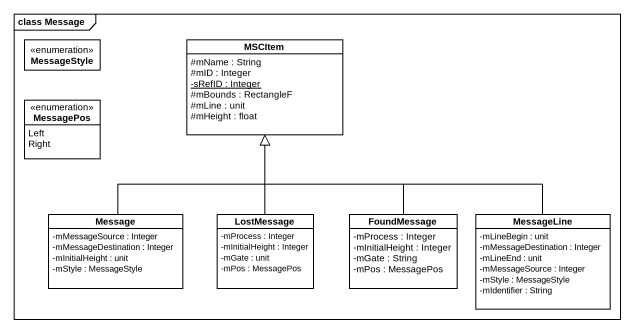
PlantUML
@startuml
mainframe class Message
hide circle
hide empty members
skinparam classAttributeIconSize 0
enum MessageStyle
class MSCItem {
  #mName : String
  #mID : Integer
  {static} -sRefID : Integer
  #mBounds : RectangleF
  #mLine : unit
  #mHeight : float
}
enum MessagePos {
  Left
  Right
}
class Message {
  -mMessageSource : Integer
  -mMessageDestination : Integer
  -mInitialHeight : unit
  -mStyle : MessageStyle
}
class LostMessage {
  -mProcess : Integer
  -mInitialHeight : Integer
  -mGate : unit
  -mPos : MessagePos
}
class FoundMessage {
  -mProcess : Integer
  -mInitialHeight : Integer
  -mGate : String
  -mPos : MessagePos
}
class MessageLine {
  -mLineBegin : unit
  -mMessageDestination : Integer
  -mLineEnd : unit
  -mMessageSource : Integer
  -mStyle : MessageStyle
  -mIdentifier : String
}
Message -up-|> MSCItem
LostMessage -up-|> MSCItem
FoundMessage -up-|> MSCItem
MessageLine -up-|> MSCItem
@enduml
